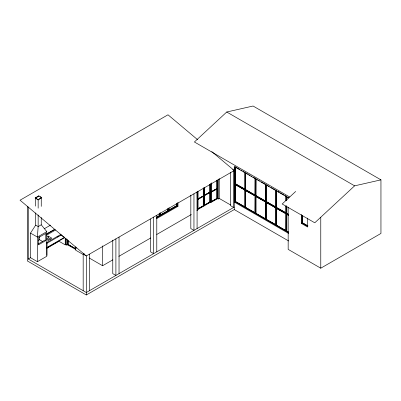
<?xml version="1.0" encoding="UTF-8"?>
<svg xmlns="http://www.w3.org/2000/svg" width="401" height="401" viewBox="0 0 401 401"><rect width="100%" height="100%" fill="white"/><g stroke="black" fill="none" stroke-linecap="round" stroke-linejoin="round"><path stroke-width="0.6" d="M41.253 217.437L41.253 224.791L46.807 231.643L46.807 256.254L37.403 261.688L30.511 257.703L30.511 233.091L35.684 225.151L35.684 212.901M288.169 207.116L288.169 249.377L320.77 268.194L380.95 233.447L380.95 179.859L253.066 106.024L226.735 112.009L194.405 141.989L289.692 197.001M295.692 191.437L282.169 203.979L314.77 222.796L354.619 185.843L380.95 179.859M35.183 197.914L38.782 195.833L41.759 197.548L38.155 199.919L35.183 197.914L38.406 199.773M35.183 198.199L35.433 198.059M35.915 197.778L39.037 196.269M41.759 197.548L38.155 199.628L38.155 208.204M41.253 224.791L38.155 226.58L37.403 237.071L37.403 261.688M44.17 228.816L50.556 225.126M46.807 231.643L37.403 237.071L30.511 233.091M46.867 233.823L54.852 229.217M46.486 234.219L55.002 229.302M46.486 235.232L55.533 230.009M38.461 240.344L39.509 239.738L42.757 241.613M46.757 237.051L48.315 236.149L51.824 238.179L48.19 240.274L46.686 239.407M46.757 238.785L48.315 237.888L50.822 239.337M38.1 244.049L44.922 240.114L45.779 240.605L45.779 233.427L38.436 237.668L38.436 244.846L45.779 240.605M46.556 242.645L60.927 234.349M57.168 236.956L58.245 236.334M46.556 243.517L61.458 234.911M46.847 247.532L64.621 237.267L64.621 237.703L46.847 247.963M288.685 240.986L234.259 209.563L86.31 294.976L27.383 260.956L27.383 206.605L28.26 207.116L28.26 259.001L30.511 257.703M46.591 248.419L58.977 241.267L65.248 244.886L65.874 244.525L66.877 245.101L67.503 244.74L75.764 249.512M68.005 240.695L68.005 244.45L75.904 248.866L75.904 246.991M68.005 244.45L75.904 248.866M83.177 290.705L83.177 254.139L84.22 253.537M211.783 151.628L234.259 170.535L86.31 255.948L83.177 254.139M156.575 217.202L159.292 215.778L159.292 213.282M168.069 210.71L160.169 215.126L168.069 210.71L168.069 208.214M176.846 205.648L168.946 210.059L176.846 205.648L176.846 203.773M156.701 217.277L159.292 215.778M156.696 217.858L177.347 205.934L177.974 206.299L177.974 202.62M156.48 218.705L177.974 206.299M203.402 195.959L197.823 199.036L203.402 195.959L203.402 188.194M204.41 187.473L204.41 195.237L209.989 192.159L209.989 184.395M204.41 195.237L209.989 192.159M203.402 196.249L197.823 199.327L203.402 196.249L203.402 205.803L197.823 208.881L203.402 205.803M204.906 195.237L209.989 192.45L209.989 202.004L204.535 205.152L204.41 195.523L209.989 192.45M217.006 188.61L211.427 191.688L217.006 188.61L217.006 180.25M217.006 188.901L211.427 191.979L217.006 188.901L217.006 198.455L211.427 201.533L217.006 198.455M245.668 172.716L245.542 189.653L255.071 195.157L255.196 178.219L252.951 177.067M235.262 183.718L244.916 189.147L235.262 183.718L235.262 166.851M235.262 184.59L244.916 190.019L235.262 184.59L235.262 201.452L244.916 206.886L235.262 201.452M204.41 205.081L209.989 202.004M230.58 204.976L219.212 198.415L218.199 199.001L217.573 198.635L210.991 202.44L210.55 202.184L197.387 209.783L197.823 210.039L197.823 191.422M196.811 210.62L197.823 210.039M89.132 257.953L102.611 265.733L112.887 259.798M118.841 256.364L150.756 237.938M156.706 234.5L191.327 214.515M255.948 178.651L255.823 195.593L265.352 201.091L265.477 184.154M245.542 189.653L255.196 195.086M245.542 190.525L255.196 195.954L255.071 212.891L245.542 207.392L245.542 190.525L254.665 195.648M288.399 232.57L234.886 201.673L234.259 202.034L288.685 233.457M234.259 207.101L86.31 292.514L28.26 259.001M255.823 195.593L265.477 201.021M255.823 196.46L265.477 201.888L265.352 218.826L255.823 213.327L255.823 196.46L265.477 201.888M245.542 207.392L255.196 212.821M266.104 201.528L275.758 206.956L266.104 201.528L266.104 184.66L269.282 186.495M266.104 202.395L275.758 207.823L266.104 202.395L266.104 219.262L275.758 224.69L266.104 219.262M255.823 213.327L265.477 218.756M284.855 195.487L286.038 196.024L286.038 200.4M276.384 190.595L276.384 207.462L286.038 212.891L286.038 206.019M276.384 208.33L286.038 213.758L285.913 230.7L276.384 225.197L276.384 208.33L286.038 213.758M276.384 207.462L286.038 212.891M286.665 206.525L286.665 213.397L288.339 214.219M288.725 232.324L286.665 231.131L286.665 214.264L288.339 215.086M276.384 225.197L286.038 230.625M286.665 231.131L288.339 231.953M301.336 214.445L301.336 223.387L301.963 223.026L307.707 226.344M302.339 215.397L302.339 222.806L307.978 225.918M226.735 112.009L354.619 185.843M278.099 191.442L279.156 192.054M287.823 197.056L288.85 197.648M236.319 167.463L240.024 169.603M241.081 170.214L242.144 170.826M243.201 171.438L244.259 172.049M246.069 173.097L247.658 174.014M248.72 174.62L249.778 175.232M250.836 175.844L251.893 176.455M256.354 179.031L257.412 179.643M258.47 180.255L259.527 180.866M261.116 181.783L265.352 184.224L265.352 201.091M270.865 187.412L275.632 190.159L275.632 207.026M277.973 191.513L279.031 192.124M280.088 192.736L283.798 194.876M287.697 197.127L288.725 197.723M288.685 197.989L234.259 166.565L234.259 209.563M232.69 169.628L234.259 170.535M286.665 213.397L288.725 214.59M302.339 222.806L307.853 225.994M234.886 183.939L288.399 214.836M286.665 214.264L288.725 215.457M301.336 223.387L307.602 227.006L307.602 218.064M197.262 199.868L197.137 192.034M197.262 200.159L197.262 209.713L197.262 191.508M40.025 196.841L41.012 197.407M41.509 197.693L41.759 197.838M60.516 234.896L64.11 236.971M35.684 225.151L38.155 226.58L38.155 214.941M83.202 254.53L75.654 250.169L75.654 247.066M197.653 139.738L167.994 114.791L20.05 200.204L86.31 255.948L86.31 294.976M320.77 217.232L320.77 268.194M302.464 215.322L302.464 222.735M301.963 215.277L301.963 223.026M286.79 196.46L286.79 200.209M286.79 206.455L286.79 213.327M286.79 214.194L286.79 231.061M286.665 196.53L286.665 200.279M286.289 196.49L286.289 200.771M286.289 205.663L286.289 231.352M285.913 196.099L285.913 200.47M285.913 206.094L285.913 212.966M285.913 213.833L285.913 230.7M276.51 190.525L276.51 207.392M276.51 208.259L276.51 225.126M276.008 190.555L276.008 225.412M275.632 207.898L275.632 224.76M266.229 185.212L266.229 201.452M266.229 202.325L266.229 219.192M265.728 184.62L265.728 219.477M265.352 201.959L265.352 218.826M255.948 179.277L255.948 195.518M255.948 196.385L255.948 213.252M255.447 178.686L255.447 213.543M255.071 178.29L255.071 195.157M255.071 196.024L255.071 212.891M245.668 173.342L245.668 189.583M245.668 190.45L245.668 207.317M245.166 172.751L245.166 207.608M244.79 172.355L244.79 189.222M244.79 190.089L244.79 206.956M235.387 166.781L235.387 183.648M235.387 184.515L235.387 201.382M234.886 166.811L234.886 201.673M233.633 170.896L233.633 207.462L230.495 205.653L230.495 172.184M219.212 178.485L219.212 198.415M218.199 179.142L218.199 199.001M217.573 180.024L217.573 198.635M216.881 180.179L216.881 188.54M216.881 188.831L216.881 198.385M211.553 182.801L211.553 191.758M211.553 192.049L211.553 201.603M210.991 183.823L210.991 202.44M210.55 183.568L210.55 202.184M209.863 184.325L209.863 192.084M209.863 192.375L209.863 201.929M204.535 187.543L204.535 195.307M204.535 195.598L204.535 205.152M203.969 187.372L203.969 205.984M203.277 188.124L203.277 195.888M203.277 196.174L203.277 205.733M197.949 191.342L197.949 199.107M197.949 199.397L197.949 208.951M197.086 191.994L197.086 228.56M193.954 193.803L193.954 230.369L190.821 228.56L190.821 195.092M177.347 202.831L177.347 205.934M176.721 203.698L176.721 205.573M169.072 207.633L169.072 210.134M168.57 208.52L168.57 211.001M167.944 208.766L167.944 210.64M160.295 212.7L160.295 215.202M159.793 212.966L159.793 216.069M159.167 213.833L159.167 215.708M156.786 215.262L156.786 251.828M153.653 217.071L153.653 253.638L150.515 251.828L150.515 218.981M119.037 237.056L119.037 273.622M115.899 238.866L115.899 275.432L112.766 273.622L112.766 240.159M102.611 245.853L102.611 265.733M89.448 254.139L89.448 290.705M75.779 247.061L75.779 248.941M68.13 240.62L68.13 244.379M67.503 239.778L67.503 244.74M66.877 238.901L66.877 245.101M65.874 238.525L65.874 244.525M65.248 238.289L65.248 244.886M48.315 236.149L48.315 237.888M46.932 242.866L46.932 255.462M41.253 197.838L41.253 206.415M39.509 236.635L39.509 239.738M38.782 195.833L38.782 196.124M35.684 198.199L35.684 206.164M48.08 239.923L48.431 239.948L48.08 239.923"/></g></svg>
